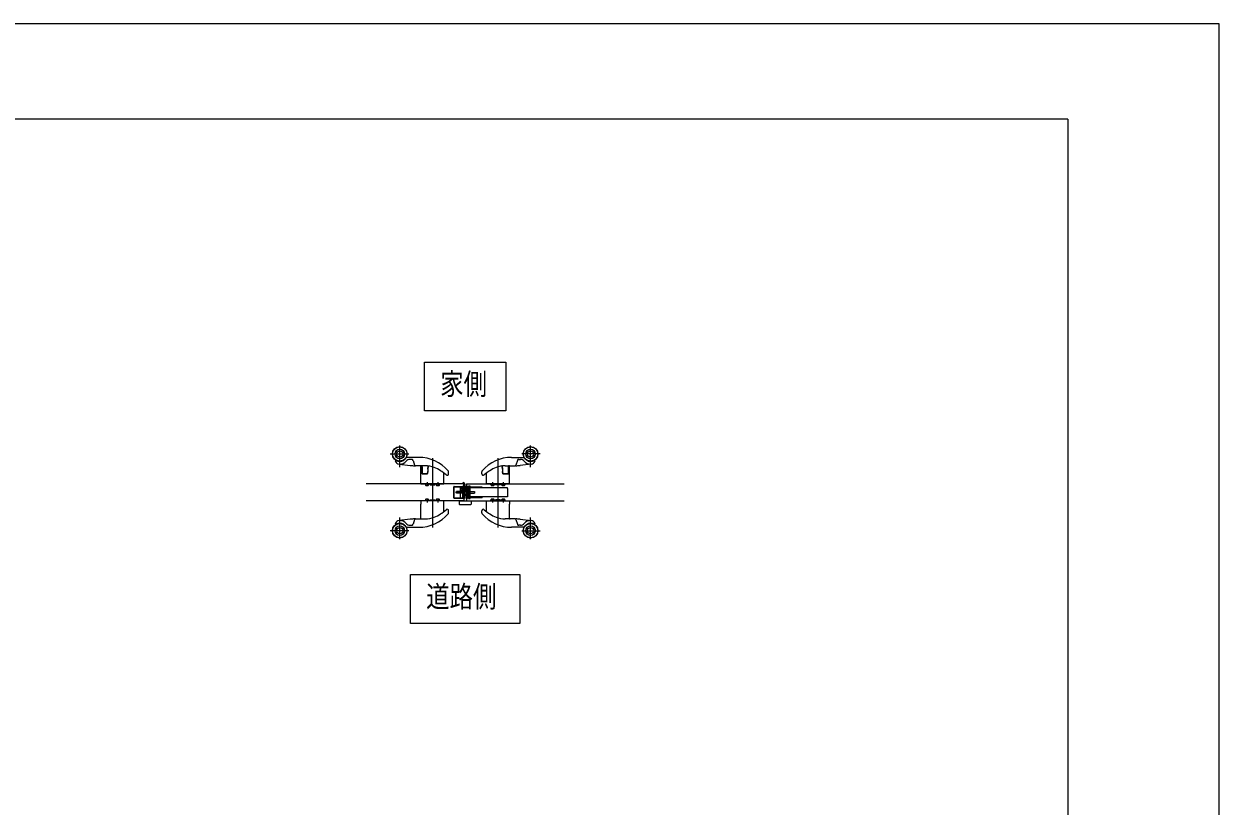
# Model space of a CAD drawing. Units: millimetres, scale not verified. Extents: x -4205 to 4205, y -2970 to 2970.
# Drawn here: x 1757 to 4205, y 1369 to 2970 of the extents above; entities that cross this region are included whole.
import ezdxf
from ezdxf.enums import TextEntityAlignment as Align

# ---------------------------------------------------------------- set-up
doc = ezdxf.new("R2010")
doc.units = ezdxf.units.MM
doc.header["$LTSCALE"] = 12
for name, color, linetype in [('0-2_USER1', 3, 'Continuous'), ('0-3_YKK_12', 2, 'Continuous'), ('0-4_YKK_A1', 4, 'Continuous'), ('0-6_YKK_ZWAK', 7, 'Continuous')]:
    doc.layers.add(name, color=color, linetype=linetype)
doc.styles.add('ＭＳ ゴシック', font='')
doc.styles.get('ＭＳ ゴシック').set_extended_font_data('MS Gothic')

msp = doc.modelspace()

# ---------------------------------------------------------------- linework, layer by layer
at = {"layer": '0-2_USER1'}
for points in [[(2577.82, 2177.75), (2577.82, 2277.75), (2744.22, 2277.75), (2744.22, 2177.75)], [(2549.02, 1742.75), (2549.02, 1842.75), (2773.02, 1842.75), (2773.02, 1742.75)]]:
    msp.add_lwpolyline(points, close=True, dxfattribs=at)
at = {"layer": '0-3_YKK_12'}
for p, q in [((2660.82, 2011.16), (2641.3, 2011.16)), ((2661.02, 2011.66), (2661.02, 2028.66))]:
    msp.add_line(p, q, dxfattribs=at)
at = {"layer": '0-4_YKK_A1'}
for p, q in [((2527.02, 2062.78), (2527.02, 2107.26)), ((2795.02, 2062.78), (2795.02, 2107.26)), ((2507.72, 2089.66), (2545.32, 2089.66)), ((2566.02, 2082.66), (2541.16, 2082.66)), ((2594.02, 2081.07), (2594.02, 1939.2)), ((2728.02, 2081.07), (2728.02, 1939.2)), ((2756.02, 2082.66), (2780.88, 2082.66)), ((2814.32, 2089.66), (2776.72, 2089.66)), ((2525.83, 2068.93), (2548.56, 2066.2)), ((2551.3, 2078.66), (2547.93, 2078.66)), ((2554.17, 2076.54), (2557.09, 2067.07)), ((2557.51, 2065.66), (2558.98, 2065.66)), ((2579.02, 2065.66), (2558.98, 2065.66)), ((2570.02, 2051.66), (2570.02, 2064.66)), ((2572.52, 2064.16), (2572.52, 2051.66)), ((2573.02, 2063.66), (2573.02, 2061.9)), ((2584.86, 2058.8), (2584.4, 2053.52)), ((2585.39, 2064.84), (2584.86, 2058.8)), ((2584.87, 2058.65), (2585.4, 2064.73)), ((2585.41, 2064.97), (2585.42, 2064.97)), ((2736.63, 2064.97), (2736.62, 2064.97)), ((2737.17, 2058.65), (2736.64, 2064.73)), ((2736.65, 2064.84), (2737.18, 2058.8)), ((2737.18, 2058.8), (2737.64, 2053.52)), ((2743.02, 2065.66), (2763.06, 2065.66)), ((2749.02, 2063.66), (2749.02, 2061.9)), ((2749.52, 2064.16), (2749.52, 2051.66)), ((2752.02, 2051.66), (2752.02, 2064.66)), ((2764.52, 2065.66), (2763.06, 2065.66)), ((2767.87, 2076.54), (2764.95, 2067.07)), ((2770.74, 2078.66), (2774.11, 2078.66)), ((2796.21, 2068.93), (2773.48, 2066.2)), ((2570.02, 2028.66), (2570.02, 2051.66)), ((2570.02, 2051.66), (2572.52, 2051.66)), ((2572.52, 2051.66), (2572.52, 2048.96)), ((2584.02, 2048.96), (2572.52, 2048.96)), ((2573.52, 2049.16), (2583.56, 2049.16)), ((2583.02, 2032.14), (2583.02, 2024.09)), ((2584.02, 2048.96), (2584.43, 2053.67)), ((2584.4, 2053.52), (2584.06, 2049.62)), ((2605.02, 2031.69), (2605.02, 2024.09)), ((2617.02, 2028.66), (2617.02, 2050.47)), ((2627.02, 2048.92), (2627.02, 2053.31)), ((2695.02, 2048.92), (2695.02, 2053.31)), ((2705.02, 2028.66), (2705.02, 2050.47)), ((2717.02, 2031.69), (2717.02, 2024.09)), ((2738.02, 2048.96), (2737.61, 2053.67)), ((2737.64, 2053.52), (2737.98, 2049.62)), ((2738.02, 2048.96), (2749.52, 2048.96)), ((2748.52, 2049.16), (2738.48, 2049.16)), ((2739.02, 2032.14), (2739.02, 2024.09)), ((2749.52, 2051.66), (2749.52, 2048.96)), ((2752.02, 2051.66), (2749.52, 2051.66)), ((2752.02, 2028.66), (2752.02, 2051.66)), ((2658.02, 2028.66), (2458.02, 2028.66)), ((2570.02, 2028.66), (2617.02, 2028.66)), ((2579.52, 2027.66), (2579.62, 2026.54)), ((2586.42, 2026.54), (2586.52, 2027.66)), ((2589.02, 2028.66), (2589.02, 2026.96)), ((2589.32, 2026.66), (2598.72, 2026.66)), ((2599.02, 2026.96), (2599.02, 2028.66)), ((2601.22, 2027.66), (2601.22, 2028.66)), ((2608.82, 2027.66), (2601.22, 2027.66)), ((2601.52, 2027.66), (2601.62, 2026.54)), ((2608.42, 2026.54), (2608.52, 2027.66)), ((2608.82, 2028.66), (2608.82, 2027.66)), ((2637.52, 2000.16), (2637.52, 2022.16)), ((2637.52, 2022.16), (2658.02, 2022.16)), ((2638.52, 2023.16), (2657.02, 2023.16)), ((2638.52, 2000.16), (2638.52, 2022.16)), ((2643.52, 2009.16), (2643.52, 2013.16)), ((2658.02, 2013.16), (2643.52, 2013.16)), ((2658.02, 2012.78), (2643.52, 2012.78)), ((2658.02, 2009.54), (2643.52, 2009.54)), ((2658.02, 2009.16), (2643.52, 2009.16)), ((2651.02, 2022.66), (2651.02, 1999.66)), ((2651.52, 2023.16), (2655.52, 2023.16)), ((2651.52, 2020.16), (2658.02, 2020.16)), ((2664.02, 2018.66), (2652.52, 2018.66)), ((2654.52, 2014.04), (2659.02, 2008.79)), ((2657.02, 2023.16), (2655.52, 2023.16)), ((2655.52, 2023.16), (2657.02, 2023.16)), ((2655.52, 2023.16), (2655.52, 1999.16)), ((2657.02, 2029.66), (2657.02, 2031.16)), ((2657.02, 1999.16), (2657.02, 2023.16)), ((2657.02, 2021.56), (2657.02, 2023.16)), ((2657.02, 2020.58), (2657.02, 2021.56)), ((2657.02, 2020.74), (2657.02, 1999.16)), ((2657.02, 2014.66), (2658.02, 2014.66)), ((2658.02, 2007.66), (2657.02, 2007.66)), ((2658.02, 2028.66), (2658.02, 1993.66)), ((2658.02, 2021.66), (2658.02, 2028.66)), ((2658.02, 2000.16), (2658.02, 2022.16)), ((2658.02, 1998.66), (2658.02, 2020.16)), ((2658.02, 2008.36), (2658.02, 2013.96)), ((2659.22, 2007.16), (2658.02, 2008.36)), ((2659.02, 2008.79), (2662.36, 2004.89)), ((2659.22, 2015.16), (2659.22, 2007.16)), ((2659.52, 2007.16), (2659.22, 2007.16)), ((2659.52, 2015.16), (2659.52, 2007.16)), ((2659.52, 2007.16), (2659.52, 2015.16)), ((2664.02, 2028.66), (2864.02, 2028.66)), ((2664.02, 2028.66), (2664.02, 1993.66)), ((2664.02, 2023.66), (2665.52, 2023.66)), ((2664.02, 1998.66), (2664.02, 2023.66)), ((2664.32, 2015.16), (2664.02, 2015.16)), ((2664.32, 2007.16), (2664.02, 2007.16)), ((2664.32, 2015.16), (2664.32, 2007.16)), ((2666.32, 2013.16), (2664.32, 2015.16)), ((2666.32, 2009.16), (2664.32, 2007.16)), ((2665.52, 1998.66), (2665.52, 2023.66)), ((2668.02, 2021.66), (2665.52, 2021.66)), ((2668.02, 2020.66), (2665.52, 2020.66)), ((2671.02, 2013.16), (2666.32, 2013.16)), ((2666.32, 2013.16), (2666.32, 2009.16)), ((2666.32, 2012.76), (2671.02, 2012.76)), ((2666.32, 2009.56), (2671.02, 2009.56)), ((2671.02, 2009.16), (2666.32, 2009.16)), ((2668.02, 2016.16), (2667.12, 2016.16)), ((2667.12, 2006.16), (2667.12, 2016.16)), ((2668.02, 2023.56), (2668.02, 1998.76)), ((2669.02, 2023.56), (2668.02, 2023.56)), ((2668.02, 2016.16), (2668.02, 2020.66)), ((2669.02, 1998.76), (2669.02, 2023.56)), ((2695.52, 2021.66), (2671.02, 2021.66)), ((2746.42, 2020.66), (2671.02, 2020.66)), ((2671.02, 2013.16), (2680.02, 2013.16)), ((2671.02, 2012.76), (2680.02, 2012.76)), ((2671.02, 2009.56), (2680.02, 2009.56)), ((2671.02, 2009.16), (2680.02, 2009.16)), ((2680.02, 2013.16), (2680.02, 2009.16)), ((2695.52, 2020.66), (2695.52, 2021.66)), ((2752.02, 2028.66), (2705.02, 2028.66)), ((2713.22, 2028.66), (2713.22, 2027.66)), ((2713.22, 2027.66), (2720.82, 2027.66)), ((2713.62, 2026.54), (2713.52, 2027.66)), ((2720.52, 2027.66), (2720.42, 2026.54)), ((2720.82, 2027.66), (2720.82, 2028.66)), ((2723.02, 2026.96), (2723.02, 2028.66)), ((2732.72, 2026.66), (2723.32, 2026.66)), ((2733.02, 2028.66), (2733.02, 2026.96)), ((2735.62, 2026.54), (2735.52, 2027.66)), ((2742.52, 2027.66), (2742.42, 2026.54)), ((2658.02, 1993.66), (2458.02, 1993.66)), ((2570.02, 1993.66), (2570.02, 1990.66)), ((2617.02, 1993.66), (2570.02, 1993.66)), ((2570.02, 1990.66), (2570.02, 1987.16)), ((2570.02, 1957.16), (2570.02, 1987.16)), ((2579.22, 1993.66), (2579.22, 1994.66)), ((2579.22, 1994.66), (2586.82, 1994.66)), ((2579.62, 1995.78), (2579.52, 1994.66)), ((2583.02, 1998.23), (2583.02, 1990.19)), ((2586.52, 1994.66), (2586.42, 1995.78)), ((2586.82, 1994.66), (2586.82, 1993.66)), ((2589.02, 1993.66), (2589.02, 1995.36)), ((2589.32, 1995.66), (2598.72, 1995.66)), ((2599.02, 1993.66), (2599.02, 1995.36)), ((2601.62, 1995.78), (2601.52, 1994.66)), ((2605.02, 1998.23), (2605.02, 1990.63)), ((2608.52, 1994.66), (2608.42, 1995.78)), ((2617.02, 1971.85), (2617.02, 1993.66)), ((2637.52, 2000.16), (2658.02, 2000.16)), ((2638.52, 1999.16), (2657.02, 1999.16)), ((2649.02, 1993.66), (2649.02, 1987.16)), ((2649.02, 1993.66), (2673.02, 1993.66)), ((2650.02, 1986.16), (2672.02, 1986.16)), ((2655.52, 1999.16), (2651.52, 1999.16)), ((2655.52, 1999.16), (2657.02, 1999.16)), ((2655.52, 1999.16), (2657.02, 1999.16)), ((2665.52, 1998.66), (2664.02, 1998.66)), ((2664.02, 1993.66), (2864.02, 1993.66)), ((2667.12, 2006.16), (2668.02, 2006.16)), ((2668.02, 1998.96), (2668.02, 2006.16)), ((2668.02, 1998.76), (2669.02, 1998.76)), ((2748.02, 2001.66), (2671.02, 2001.66)), ((2671.02, 2000.66), (2695.52, 2000.66)), ((2673.02, 1993.66), (2673.02, 1987.16)), ((2695.52, 2001.66), (2695.52, 2000.66)), ((2705.02, 1993.66), (2752.02, 1993.66)), ((2705.02, 1971.85), (2705.02, 1993.66)), ((2713.52, 1994.66), (2713.62, 1995.78)), ((2717.02, 1998.23), (2717.02, 1990.63)), ((2720.42, 1995.78), (2720.52, 1994.66)), ((2723.02, 1993.66), (2723.02, 1995.36)), ((2732.72, 1995.66), (2723.32, 1995.66)), ((2733.02, 1993.66), (2733.02, 1995.36)), ((2735.22, 1994.66), (2735.22, 1993.66)), ((2742.82, 1994.66), (2735.22, 1994.66)), ((2735.52, 1994.66), (2735.62, 1995.78)), ((2739.02, 1998.23), (2739.02, 1990.19)), ((2742.42, 1995.78), (2742.52, 1994.66)), ((2742.82, 1993.66), (2742.82, 1994.66)), ((2752.02, 1993.66), (2752.02, 1990.66)), ((2752.02, 1990.66), (2752.02, 1987.16)), ((2752.02, 1957.16), (2752.02, 1987.16)), ((2527.02, 1915.06), (2527.02, 1959.54)), ((2627.02, 1969.02), (2627.02, 1973.4)), ((2695.02, 1969.02), (2695.02, 1973.4)), ((2795.02, 1915.06), (2795.02, 1959.54)), ((2548.56, 1956.13), (2525.83, 1953.39)), ((2541.16, 1939.66), (2566.02, 1939.66)), ((2547.93, 1943.66), (2551.3, 1943.66)), ((2557.09, 1955.25), (2554.17, 1945.78)), ((2558.98, 1956.66), (2557.51, 1956.66)), ((2558.98, 1956.66), (2579.02, 1956.66)), ((2763.06, 1956.66), (2743.02, 1956.66)), ((2780.88, 1939.66), (2756.02, 1939.66)), ((2763.06, 1956.66), (2764.52, 1956.66)), ((2764.95, 1955.25), (2767.87, 1945.78)), ((2774.11, 1943.66), (2770.74, 1943.66)), ((2773.48, 1956.13), (2796.21, 1953.39)), ((2545.32, 1932.66), (2507.72, 1932.66)), ((2776.72, 1932.66), (2814.32, 1932.66))]:
    msp.add_line(p, q, dxfattribs=at)
for points in [[(2573.02, 2061.9), (2573.02, 2052.46), (2573.02, 2049.66)], [(2749.02, 2061.9), (2749.02, 2052.46), (2749.02, 2049.66)], [(2586.82, 2028.66), (2586.82, 2027.66), (2579.22, 2027.66), (2579.22, 2028.66)], [(2658.02, 2020.16), (2658.02, 2021.66), (2651.52, 2021.66), (2651.52, 2020.16)], [(2652.02, 2018.16), (2652.02, 2016.96), (2654.52, 2014.04)], [(2659.52, 2028.66), (2659.52, 1998.66), (2658.02, 1998.66)], [(2659.52, 2015.16), (2659.22, 2015.16), (2658.02, 2013.96)], [(2670.02, 1998.76), (2671.02, 1998.76), (2671.02, 2023.56), (2670.02, 2023.56), (2669.02, 2023.56)], [(2669.02, 1998.76), (2670.02, 1998.76), (2670.02, 2023.56)], [(2735.22, 2028.66), (2735.22, 2027.66), (2742.82, 2027.66), (2742.82, 2028.66)], [(2748.02, 2019.06), (2748.02, 2003.26), (2748.02, 2001.66)], [(2601.22, 1993.66), (2601.22, 1994.66), (2608.82, 1994.66), (2608.82, 1993.66)], [(2668.02, 1998.96), (2666.82, 1998.96), (2665.52, 1998.96)], [(2720.82, 1993.66), (2720.82, 1994.66), (2713.22, 1994.66), (2713.22, 1993.66)]]:
    msp.add_lwpolyline(points, dxfattribs=at)
for centre, radius in [((2527.02, 2089.66), 15), ((2527.02, 2089.66), 14.7), ((2527.02, 2089.66), 9.71), ((2527.02, 2089.66), 6.62), ((2795.02, 2089.66), 15), ((2795.02, 2089.66), 14.7), ((2795.02, 2089.66), 9.71), ((2795.02, 2089.66), 6.62), ((2527.02, 1932.66), 15), ((2527.02, 1932.66), 14.7), ((2527.02, 1932.66), 9.71), ((2527.02, 1932.66), 6.62), ((2795.02, 1932.66), 15), ((2795.02, 1932.66), 14.7), ((2795.02, 1932.66), 9.71), ((2795.02, 1932.66), 6.62)]:
    msp.add_circle(centre, radius, dxfattribs=at)
for centre, radius, start, end in [((2527.02, 2089.66), 15, 242.67786, 328.99194), ((2541.16, 2081.16), 1.5, 90.00099, 148.99194), ((2566.02, 2002.66), 80, 41.1281, 89.99959), ((2756.02, 2002.66), 80, 90.00041, 138.8719), ((2780.88, 2081.16), 1.5, 31.00806, 89.99901), ((2795.02, 2089.66), 15, 211.00806, 297.32214), ((2519.45, 2075), 1.5, 62.67786, 207.00257), ((2527.02, 2078.86), 10, 207.00257, 263.14008), ((2527.02, 2089.66), 15, 261.17985, 278.82015), ((2527.02, 2078.86), 10, 263.14008, 270), ((2527.02, 2086.06), 17.2, 270, 320.22969), ((2547.93, 2068.66), 10, 90, 140.22969), ((2557.51, 2140.66), 75, 263.14008, 270), ((2551.3, 2075.66), 3, 17.10292, 90), ((2559, 2067.66), 2, 197.10292, 210), ((2559, 2067.66), 2, 210, 270), ((2571.02, 2064.66), 1, 90, 180), ((2571.02, 2064.16), 1.5, 0, 90), ((2570.02, 2063.66), 3, 0, 41.81031), ((2579.02, 2015.66), 50, 68.13628, 89.99998), ((2587.38, 2064.66), 2, 163.07655, 175), ((2585.9, 2064.68), 0.5, 82.01427, 175), ((2567.85, 1987.82), 80, 47.40829, 68.13629), ((2754.19, 1987.82), 80, 111.86371, 132.59171), ((2743.02, 2015.66), 50, 90.00002, 111.86372), ((2736.14, 2064.68), 0.5, 5, 97.98573), ((2734.66, 2064.66), 2, 5, 16.92345), ((2752.02, 2063.66), 3, 138.18969, 180), ((2751.02, 2064.16), 1.5, 90, 180), ((2751.02, 2064.66), 1, 0, 90), ((2763.04, 2067.66), 2, 270, 330), ((2764.52, 2140.66), 75, 270, 276.85992), ((2763.04, 2067.66), 2, 330, 342.89708), ((2770.74, 2075.66), 3, 90, 162.89708), ((2774.11, 2068.66), 10, 39.77031, 90), ((2795.02, 2086.06), 17.2, 219.77031, 270), ((2795.02, 2089.66), 15, 261.17985, 278.82015), ((2795.02, 2078.86), 10, 270, 276.85992), ((2795.02, 2078.86), 10, 276.85992, 332.99743), ((2802.59, 2075), 1.5, 332.99743, 117.32214), ((2573.52, 2049.66), 0.5, 180, 270), ((2583.56, 2049.66), 0.5, 270, 355), ((2616.02, 2050.47), 1, 0, 38.17852), ((2624.02, 2048.92), 3, 227.26797, 0.1403), ((2624.02, 2053.31), 3, 0, 41.1286), ((2698.02, 2053.31), 3, 138.8714, 180), ((2698.02, 2048.92), 3, 179.8597, 312.73203), ((2706.02, 2050.47), 1, 141.82148, 180), ((2738.48, 2049.66), 0.5, 185, 270), ((2748.52, 2049.66), 0.5, 270, 0), ((2580.91, 2026.66), 1.3, 185, 254.11915), ((2583.02, 2034.06), 9, 254.11915, 285.88085), ((2585.13, 2026.66), 1.3, 285.88085, 355), ((2589.32, 2026.96), 0.3, 180, 270), ((2598.72, 2026.96), 0.3, 270, 0), ((2602.91, 2026.66), 1.3, 185, 254.11915), ((2605.02, 2034.06), 9, 254.11915, 285.88085), ((2607.13, 2026.66), 1.3, 285.88085, 355), ((2638.52, 2022.16), 1, 90, 180), ((2651.52, 2022.66), 0.5, 90, 180), ((2652.52, 2018.16), 0.5, 90, 180), ((2657.02, 2028.66), 2.5, 0, 90), ((2657.02, 2028.66), 1, 0, 90), ((2714.91, 2026.66), 1.3, 185, 254.11915), ((2717.02, 2034.06), 9, 254.11915, 285.88085), ((2719.13, 2026.66), 1.3, 285.88085, 355), ((2723.32, 2026.96), 0.3, 180, 270), ((2732.72, 2026.96), 0.3, 270, 0), ((2736.91, 2026.66), 1.3, 185, 254.11915), ((2739.02, 2034.06), 9, 254.11915, 285.88085), ((2741.13, 2026.66), 1.3, 285.88085, 355), ((2746.42, 2019.06), 1.6, 0, 90), ((2580.91, 1995.67), 1.3, 105.88085, 175), ((2583.02, 1988.26), 9, 74.11915, 105.88085), ((2585.13, 1995.67), 1.3, 5, 74.11915), ((2589.32, 1995.36), 0.3, 90, 180), ((2598.72, 1995.36), 0.3, 0, 90), ((2602.91, 1995.67), 1.3, 105.88085, 175), ((2605.02, 1988.26), 9, 74.11915, 105.88085), ((2607.13, 1995.67), 1.3, 5, 74.11915), ((2638.52, 2000.16), 1, 180, 270), ((2650.02, 1987.16), 1, 180, 270), ((2651.52, 1999.66), 0.5, 180, 270), ((2665.02, 2007.16), 3.5, 220.57456, 253.39845), ((2672.02, 1987.16), 1, 270, 360), ((2714.91, 1995.67), 1.3, 105.88085, 175), ((2717.02, 1988.26), 9, 74.11915, 105.88085), ((2719.13, 1995.67), 1.3, 5, 74.11915), ((2723.32, 1995.36), 0.3, 90, 180), ((2732.72, 1995.36), 0.3, 0, 90), ((2736.91, 1995.67), 1.3, 105.88085, 175), ((2739.02, 1988.26), 9, 74.11915, 105.88085), ((2741.13, 1995.67), 1.3, 5, 74.11915), ((2566.02, 2019.66), 80, 270.00041, 318.8719), ((2579.02, 2006.66), 50, 270.00002, 291.86372), ((2567.85, 2034.5), 80, 291.86371, 312.59171), ((2616.02, 1971.85), 1, 321.82148, 0), ((2624.02, 1973.41), 3, 359.8597, 132.73203), ((2624.02, 1969.02), 3, 318.8714, 0), ((2698.02, 1973.41), 3, 47.26797, 180.1403), ((2698.02, 1969.02), 3, 180, 221.1286), ((2756.02, 2019.66), 80, 221.1281, 269.99959), ((2754.19, 2034.5), 80, 227.40829, 248.13629), ((2706.02, 1971.85), 1, 180, 218.17852), ((2743.02, 2006.66), 50, 248.13628, 269.99998), ((2519.45, 1947.32), 1.5, 152.99743, 297.32214), ((2527.02, 1943.46), 10, 96.85992, 152.99743), ((2527.02, 1932.66), 15, 31.00806, 117.32214), ((2527.02, 1932.66), 15, 81.17985, 98.82015), ((2527.02, 1943.46), 10, 90, 96.85992), ((2527.02, 1936.26), 17.2, 39.77031, 90), ((2541.16, 1941.16), 1.5, 211.00806, 269.99901), ((2547.93, 1953.66), 10, 219.77031, 270), ((2557.51, 1881.66), 75, 90, 96.85992), ((2551.3, 1946.66), 3, 270, 342.89708), ((2559, 1954.66), 2, 150, 162.89708), ((2559, 1954.66), 2, 90, 150), ((2569.22, 1957.66), 1, 270, 323.55544), ((2571.02, 1957.16), 1, 180, 185.39634), ((2751.02, 1957.16), 1, 354.60366, 0), ((2752.82, 1957.66), 1, 216.44456, 270), ((2763.04, 1954.66), 2, 30, 90), ((2764.52, 1881.66), 75, 83.14008, 90), ((2763.04, 1954.66), 2, 17.10292, 30), ((2770.74, 1946.66), 3, 197.10292, 270), ((2774.11, 1953.66), 10, 270, 320.22969), ((2780.88, 1941.16), 1.5, 270.00099, 328.99194), ((2795.02, 1936.26), 17.2, 90, 140.22969), ((2795.02, 1932.66), 15, 62.67786, 148.99194), ((2795.02, 1932.66), 15, 81.17985, 98.82015), ((2795.02, 1943.46), 10, 83.14008, 90), ((2795.02, 1943.46), 10, 27.00257, 83.14008), ((2802.59, 1947.32), 1.5, 242.67786, 27.00257)]:
    msp.add_arc(centre, radius, start, end, dxfattribs=at)
at = {"layer": '0-6_YKK_ZWAK'}
for q in [(-3904.98, 2775), (3895.02, -2525)]:
    msp.add_line((3895.02, 2775), q, dxfattribs=at)
msp.add_lwpolyline([(-4205, -2970), (4205, -2970), (4205, 2970), (-4205, 2970)], close=True, dxfattribs=at)

# ---------------------------------------------------------------- texts
at = {"layer": '0-2_USER1', "style": 'ＭＳ ゴシック', "width": 0.8}
for s, p in [('家側', (2609.82, 2197.75)), ('道路側', (2581.02, 1762.75))]:
    msp.add_text(s, height=43.99, dxfattribs=at).set_placement(p, align=Align.BOTTOM_LEFT)

doc.saveas('drawing.dxf')
